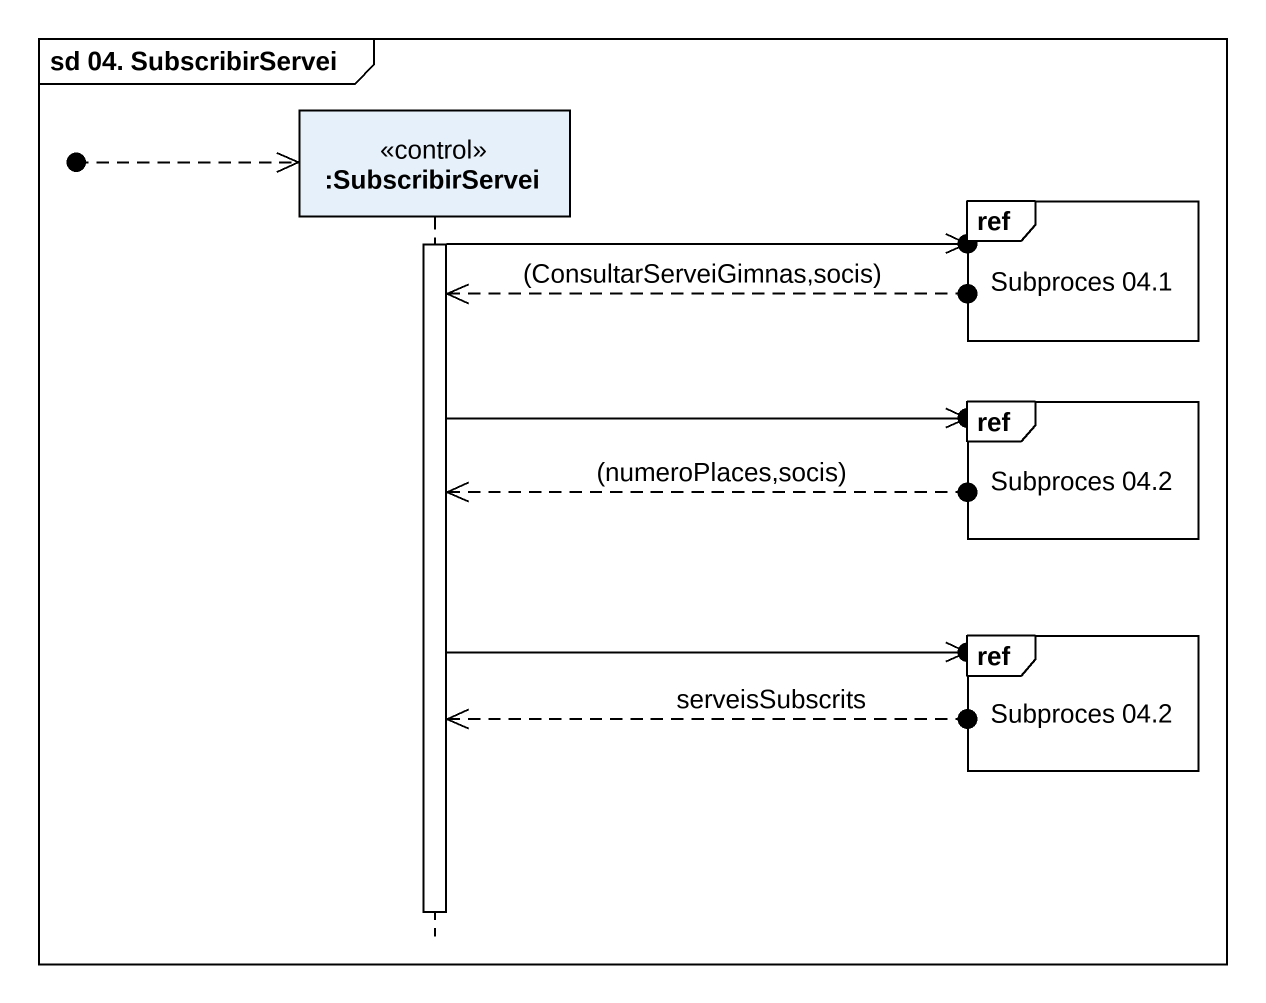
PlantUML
@startuml
mainframe sd 04. SubscribirServei
hide footbox
participant ":SubscribirServei" as SubscribirServei <<control>>

[o-->> SubscribirServei
ref over SubscribirServei : Subproces 04.1
activate SubscribirServei
SubscribirServei ->>o]
SubscribirServei <<--o] : (ConsultarServeiGimnas,socis)
ref over SubscribirServei : Subproces 04.2
SubscribirServei ->>o]
SubscribirServei <<--o] : (numeroPlaces,socis)
ref over SubscribirServei : Subproces 04.2
SubscribirServei ->>o]
SubscribirServei <<--o] : serveisSubscrits
deactivate SubscribirServei
@enduml
